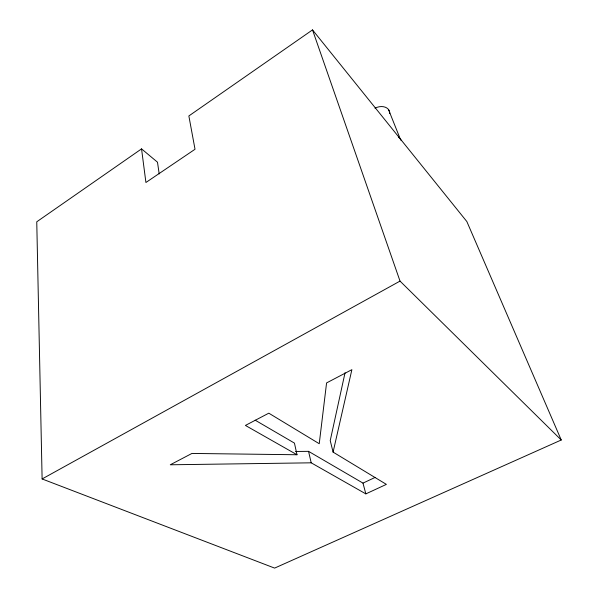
<?xml version="1.0" encoding="UTF-8"?>
<svg xmlns="http://www.w3.org/2000/svg" width="598" height="598" viewBox="0 0 598 598"><rect width="100%" height="100%" fill="white"/><g stroke="black" fill="none" stroke-linecap="round" stroke-linejoin="round"><path stroke-width="0.9" d="M345.046 372.718L330.223 440.606L333.086 452.11L386.383 484.38L365.841 493.881L311.199 462.822L170.266 464.788L191.943 453.434L297.004 454.757L294.44 443.103L255.167 420.185M333.086 452.11L351.886 369.661L326.575 382.922L319.235 443.716L268.801 413.181L245.412 425.432L297.004 454.757M141.547 148.88L36.755 221.798L42.114 478.953L274.617 568.1L561.245 440.001L466.851 221.552L312.515 29.9L188.856 115.952L195.023 149.261L145.919 182.495L141.547 148.88L157.491 162.2L159.188 173.928M42.114 478.953L400.025 281.097L561.245 440.001M295.509 451.46L308.553 451.348L362.979 483.109L375.185 477.398M388.461 109.441L400.189 138.773M312.515 29.9L400.025 281.097M362.979 483.109L365.841 493.881M308.553 451.348L311.199 462.822M398.5 137.301A11.594 8.148 -23.7 0 1 401.206 140.657M374.998 108.186A11.25 8.208 -24.7 0 1 389.761 113.508"/></g></svg>
